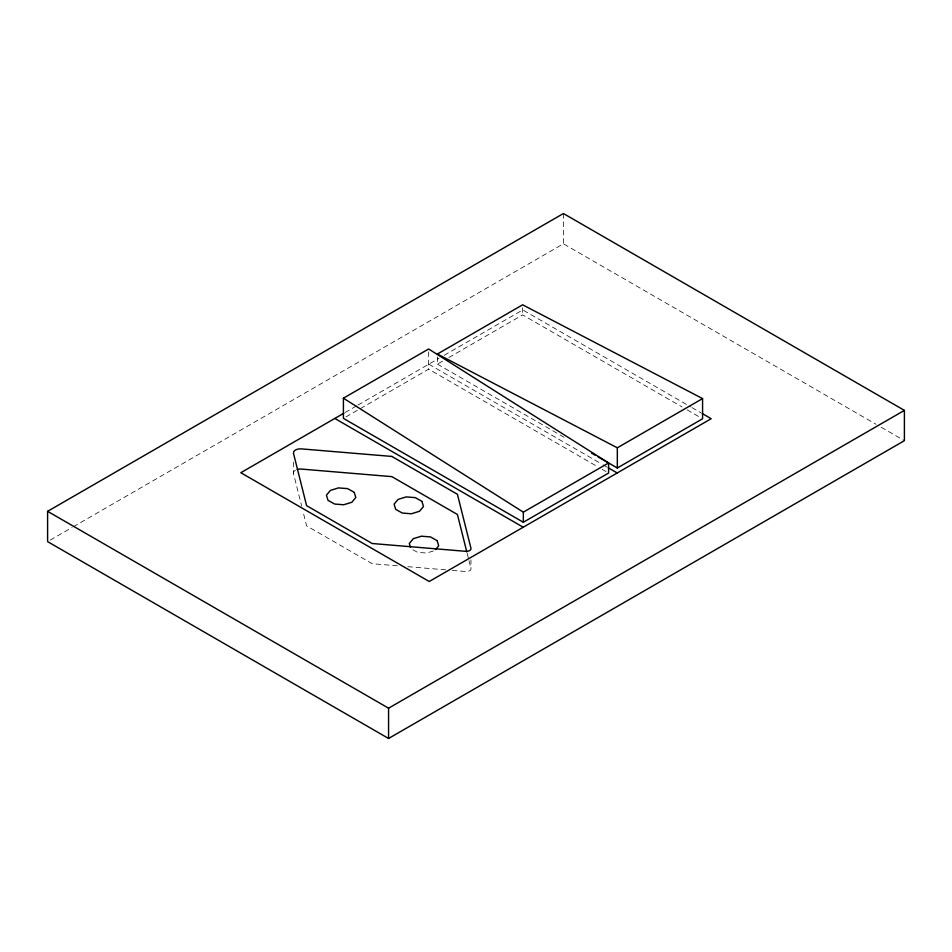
<?xml version="1.0" encoding="UTF-8"?>
<svg xmlns="http://www.w3.org/2000/svg" width="952" height="952" viewBox="0 0 952 952"><rect width="100%" height="100%" fill="white"/><g stroke="black" fill="none" stroke-linecap="round" stroke-linejoin="round"><path stroke-width="0.71" stroke-dasharray="4.76 3.57" d="M50.17 540.129L72.043 527.503M73.328 526.765L563.429 243.807L876.09 424.318M345.1 412.513L356.691 405.826M357.976 405.076L439.086 358.25M444.239 355.274L522.779 309.935L690.676 406.873M345.957 416.916L428.662 369.162L597.023 466.373M437.396 356.905L437.396 364.116L443.763 360.451M448.856 357.512L522.648 314.91L682.013 406.909M433.338 550.994L426.591 553.064L417.512 552.338L410.907 548.661M397.377 565.809L372.184 563.703L306.603 525.849L303.069 511.724M407.742 566.678L446.274 569.891M452.2 570.391L465.73 571.521A4.617 2.666 0 0 0 470.966 568.499L470.966 559.847M881.243 427.293L904.4 440.669M691.961 407.611L700.934 412.787M687.154 409.884L701.291 418.047M437.396 364.116L565.916 438.325M428.793 364.2L601.819 464.088M603.104 464.826L606.948 467.051M602.164 469.336L606.019 471.561M467.182 553.433L468.634 559.193M468.991 560.645L470.966 568.499M293.514 462.065L293.514 473.596L301.653 506.071M563.429 213.522L563.429 243.807M522.648 307.698L522.648 314.91M428.662 351.859L428.662 369.162M293.514 473.596A6.926 3.998 0 0 1 295.465 470.205"/><path stroke-width="1.43" d="M435.492 549.625L438.693 545.817L437.182 540.891M47.6 511.331L563.429 213.522L904.4 410.383L904.4 440.669L388.571 738.478L47.6 541.617L47.6 511.331L388.571 708.193L904.4 410.383M343.41 398.186L428.662 348.979L608.59 462.946L608.59 473.049L523.338 522.255L343.41 418.38L343.41 398.186L523.338 512.164L523.338 522.255M343.815 413.251L240.82 472.716L429.221 581.493L711.18 418.713L702.207 413.525M702.576 398.59L522.648 304.807L437.396 354.025L617.324 447.809L702.576 398.59L702.576 418.785L617.324 468.003L598.046 456.865M523.338 512.164L608.59 462.946M421.879 501.311L415.274 497.634L406.195 496.908L398.103 499.395L394.092 504.155L395.699 509.368L402.303 513.045L411.383 513.771L419.475 511.283L423.485 506.523L421.974 501.597M354.215 492.303L347.611 488.626L338.531 487.9L330.439 490.387L326.429 495.147L328.035 500.359L334.64 504.036L343.72 504.762L351.812 502.275L355.822 497.515L354.311 492.589M437.087 540.605L430.482 536.928L421.403 536.202L413.311 538.689L409.3 543.449L410.502 547.364M591.62 453.164L595.476 455.389M608.221 467.789L617.193 472.965M334.807 418.452L523.207 527.23M466.825 551.981L457.424 514.485L391.855 476.631L301.356 469.074A6.926 3.998 0 0 0 297.191 469.467M617.324 447.809L617.324 468.003M388.571 708.193L388.571 738.478M391.855 456.436L301.356 448.88A6.926 3.998 0 0 0 293.514 453.414L306.603 505.655L372.184 543.509L465.73 551.327A4.617 2.666 0 0 0 470.966 548.304L457.424 494.302L391.855 456.436"/></g></svg>
